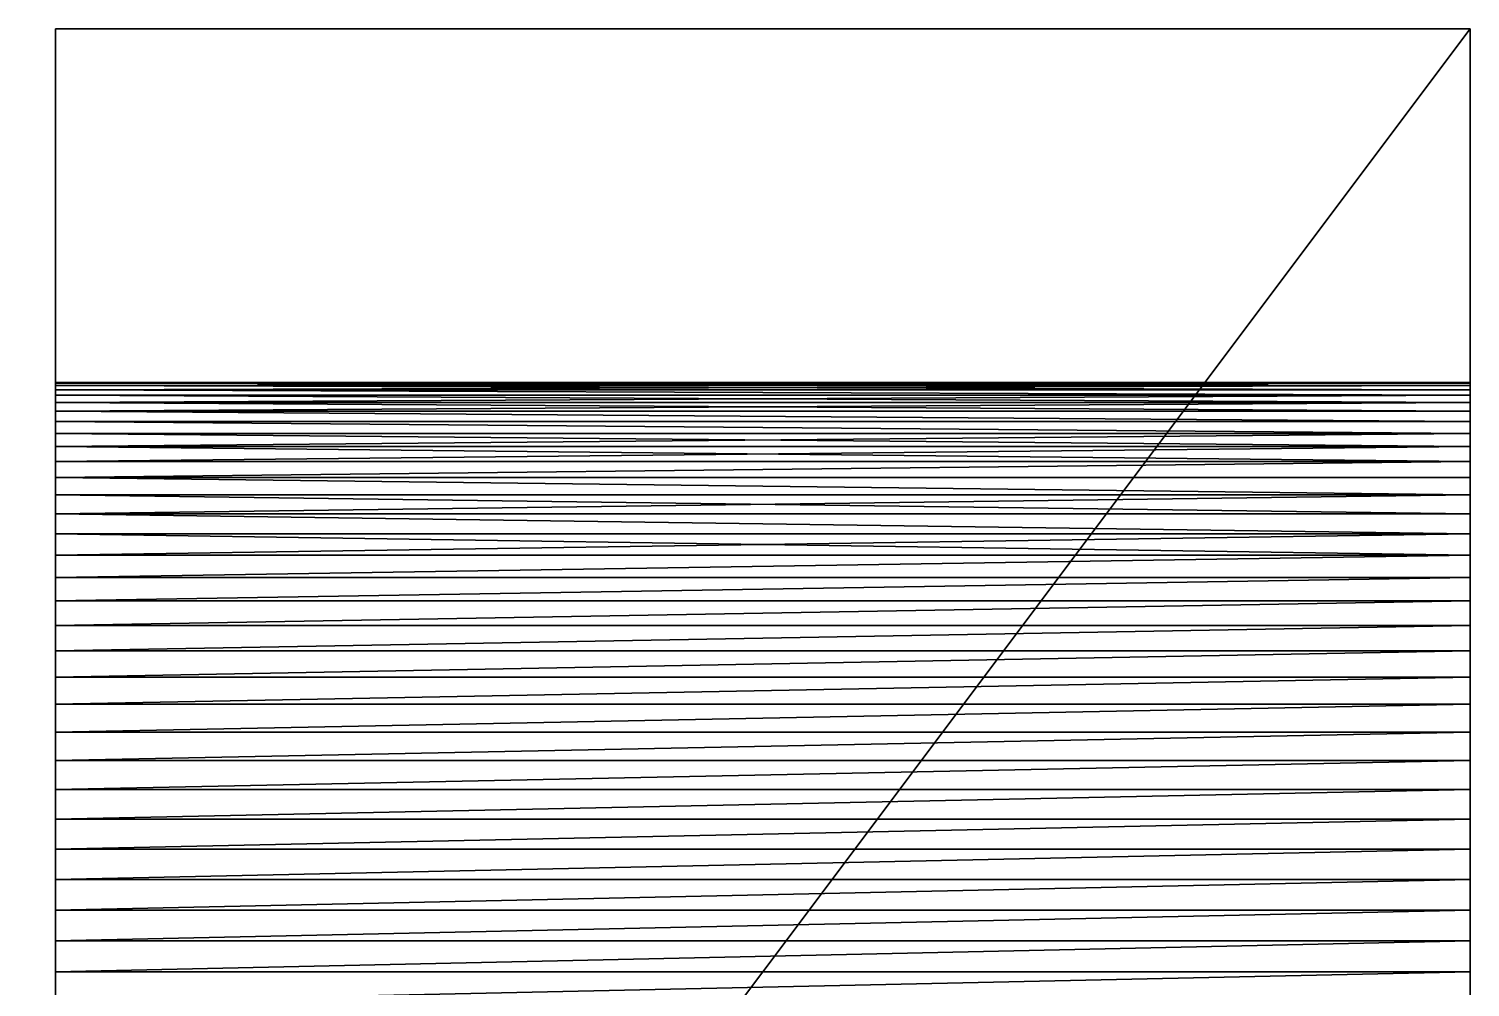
# Model space of a CAD drawing. Header units: millimetres. Extents: x 2854 to 3045, y 1707 to 1839.
# Drawn here: x 2878.696 to 2881.753, y 1821.191 to 1823.224 of the extents above; entities that cross this region are included whole.
import ezdxf

# ---------------------------------------------------------------- set-up
doc = ezdxf.new("R2010")
doc.units = ezdxf.units.MM

# ---------------------------------------------------------------- blocks, each defined once
blk = doc.blocks.new('Mastil_3_AUX')
at = {"color": 250, "true_color": 0x1e1e1e}
for p, q in [((3.1019, 9.5), (-3, 9.5)), ((-3, 9.5), (-3, 6.5)), ((-3, 9.5, 10), (-3, 6.5, 10)), ((3.1019, 9.5, 10), (-3, 9.5, 10)), ((-3, 9.5), (-3, 9.5, 10)), ((-1.9714, 6.5, 5.7867), (-1.9714, 9.5, 5.7867)), ((-1.3863, 6.5, 3.8112), (-1.3863, 9.5, 3.8112)), ((-1.3235, 6.5, 3.7926), (-1.3235, 9.5, 3.7926)), ((-3, 6.5), (1, 6.5)), ((-3, 6.5, 10), (1, 6.5, 10)), ((-3, 6.5), (-3, 6.5, 10))]:
    blk.add_line(p, q, dxfattribs=at)
for p, q in [((-2.25, 6.5, 5), (-2.25, 9.5, 5)), ((-2.2483, 6.5, 5.0654), (-2.2483, 9.5, 5.0654)), ((-2.2483, 6.5, 4.9346), (-2.2483, 9.5, 4.9346)), ((-2.2432, 6.5, 5.1307), (-2.2432, 9.5, 5.1307)), ((-2.2432, 6.5, 4.8693), (-2.2432, 9.5, 4.8693)), ((-2.2346, 6.5, 5.1955), (-2.2346, 9.5, 5.1955)), ((-2.2346, 6.5, 4.8045), (-2.2346, 9.5, 4.8045)), ((-2.2227, 6.5, 5.2599), (-2.2227, 9.5, 5.2599)), ((-2.2227, 6.5, 4.7401), (-2.2227, 9.5, 4.7401)), ((-2.2074, 6.5, 5.3235), (-2.2074, 9.5, 5.3235)), ((-2.2074, 6.5, 4.6765), (-2.2074, 9.5, 4.6765)), ((-2.1888, 6.5, 5.3863), (-2.1888, 9.5, 5.3863)), ((-2.1888, 6.5, 4.6137), (-2.1888, 9.5, 4.6137)), ((-2.167, 6.5, 5.448), (-2.167, 9.5, 5.448)), ((-2.167, 6.5, 4.552), (-2.167, 9.5, 4.552)), ((-2.1419, 6.5, 4.4916), (-2.1419, 9.5, 4.4916)), ((-2.1419, 6.5, 5.5084), (-2.1419, 9.5, 5.5084)), ((-2.1138, 6.5, 4.4325), (-2.1138, 9.5, 4.4325)), ((-2.1138, 6.5, 5.5675), (-2.1138, 9.5, 5.5675)), ((-2.0825, 6.5, 4.375), (-2.0825, 9.5, 4.375)), ((-2.0825, 6.5, 5.625), (-2.0825, 9.5, 5.625)), ((-2.0483, 6.5, 4.3192), (-2.0483, 9.5, 4.3192)), ((-2.0483, 6.5, 5.6808), (-2.0483, 9.5, 5.6808)), ((-2.0113, 6.5, 4.2653), (-2.0113, 9.5, 4.2653)), ((-2.0113, 6.5, 5.7347), (-2.0113, 9.5, 5.7347)), ((-1.9714, 6.5, 4.2133), (-1.9714, 9.5, 4.2133)), ((-1.9289, 6.5, 4.1636), (-1.9289, 9.5, 4.1636)), ((-1.9289, 6.5, 5.8364), (-1.9289, 9.5, 5.8364)), ((-1.8839, 6.5, 4.1161), (-1.8839, 9.5, 4.1161)), ((-1.8839, 6.5, 5.8839), (-1.8839, 9.5, 5.8839)), ((-1.8364, 6.5, 4.0711), (-1.8364, 9.5, 4.0711)), ((-1.8364, 6.5, 5.9289), (-1.8364, 9.5, 5.9289)), ((-1.7867, 6.5, 4.0286), (-1.7867, 9.5, 4.0286)), ((-1.7867, 6.5, 5.9714), (-1.7867, 9.5, 5.9714)), ((-1.7347, 6.5, 3.9887), (-1.7347, 9.5, 3.9887)), ((-1.7347, 6.5, 6.0113), (-1.7347, 9.5, 6.0113)), ((-1.6808, 6.5, 6.0483), (-1.6808, 9.5, 6.0483)), ((-1.625, 6.5, 3.9175), (-1.625, 9.5, 3.9175)), ((-1.625, 6.5, 6.0825), (-1.625, 9.5, 6.0825)), ((-1.5675, 6.5, 3.8862), (-1.5675, 9.5, 3.8862)), ((-1.5675, 6.5, 6.1138), (-1.5675, 9.5, 6.1138)), ((-1.5084, 6.5, 3.8581), (-1.5084, 9.5, 3.8581)), ((-1.5084, 6.5, 6.1419), (-1.5084, 9.5, 6.1419)), ((-1.448, 6.5, 3.833), (-1.448, 9.5, 3.833)), ((-1.448, 6.5, 6.167), (-1.448, 9.5, 6.167)), ((-1.3863, 6.5, 6.1888), (-1.3863, 9.5, 6.1888)), ((-1.3235, 6.5, 6.2074), (-1.3235, 9.5, 6.2074)), ((-1.2599, 6.5, 3.7773), (-1.2599, 9.5, 3.7773)), ((-1.2599, 6.5, 6.2227), (-1.2599, 9.5, 6.2227)), ((-1.1955, 6.5, 3.7654), (-1.1955, 9.5, 3.7654)), ((-1.1955, 6.5, 6.2346), (-1.1955, 9.5, 6.2346)), ((-1.1307, 6.5, 3.7568), (-1.1307, 9.5, 3.7568)), ((-1.1307, 6.5, 6.2432), (-1.1307, 9.5, 6.2432)), ((-1.0654, 6.5, 3.7517), (-1.0654, 9.5, 3.7517)), ((-1.0654, 6.5, 6.2483), (-1.0654, 9.5, 6.2483)), ((-1, 6.5, 3.75), (-1, 9.5, 3.75)), ((-1, 6.5, 6.25), (-1, 9.5, 6.25))]:
    blk.add_line(p, q)
at = {"color": 3, "true_color": 0x00ff00}
blk.add_line((-1.6808, 6.5, 3.9517), (-1.6808, 9.5, 3.9517), dxfattribs=at)
at = {"color": 250, "true_color": 0x1e1e1e, "extrusion": (8.00764e-13, 1, 1.28345e-13)}
for centre in [(1, 5, 9.5), (1, 5, 6.5)]:
    blk.add_circle(centre, 1.25, dxfattribs=at)
at = {"color": 250, "true_color": 0x1e1e1e}
mesh = blk.add_polyface(dxfattribs=at)
corners = [(-3, 9.5), (1, 6.5), (-3, 6.5), (3.1019, 9.5), (1.1047, 6.4986), (1.2093, 6.4945), (1.3138, 6.4877), (1.4181, 6.4781), (1.5221, 6.4658), (1.6257, 6.4508), (1.7289, 6.433), (1.8316, 6.4126), (1.9338, 6.3895), (2.0353, 6.3637), (2.1361, 6.3353), (2.2361, 6.3042), (2.3352, 6.2706), (2.4335, 6.2343), (2.5307, 6.1955), (2.6269, 6.1542), (2.722, 6.1103), (2.816, 6.064), (2.9086, 6.0153), (3, 5.9641), (3.09, 5.9106), (3.1786, 5.8547), (3.1093, 9.4604), (3.1704, 9.2059), (3.2447, 8.9549), (3.2656, 5.7965), (3.3321, 8.7082), (3.3511, 5.7361), (3.4323, 8.4663), (3.435, 5.6734), (3.545, 8.23), (3.5173, 5.6086), (3.5978, 5.5416), (3.6699, 8), (3.6765, 5.4726), (3.8066, 7.7768), (3.7534, 5.4015), (3.8284, 5.3284), (3.9549, 7.5611), (3.9015, 5.2534), (3.9726, 5.1765), (4.1143, 7.3534), (4.0416, 5.0978), (4.1086, 5.0173), (4.1734, 4.935), (4.2843, 7.1543), (4.2361, 4.8511), (4.2965, 4.7656), (4.4645, 6.9645), (4.3547, 4.6786), (4.4106, 4.59), (4.4641, 4.5), (4.5153, 4.4086), (4.6543, 6.7843), (4.564, 4.316), (4.6103, 4.222), (4.6542, 4.1269), (4.6955, 4.0307)]
mesh.append_faces([[corners[k] for k in face] for face in [(0, 1, 2)]], dxfattribs={"vtx0": -1, "color": 250})
mesh.append_faces([[corners[k] for k in face] for face in [(1, 3, 4), (4, 3, 5), (5, 3, 6), (6, 3, 7), (7, 3, 8), (8, 3, 9), (9, 3, 10), (10, 3, 11), (11, 3, 12), (12, 3, 13), (13, 3, 14), (14, 3, 15), (15, 3, 16), (16, 3, 17), (17, 3, 18), (18, 3, 19), (19, 3, 20), (20, 3, 21), (21, 3, 22), (22, 3, 23), (23, 3, 24), (24, 3, 25), (25, 28, 29), (29, 30, 31), (31, 32, 33), (33, 34, 35), (35, 34, 36), (36, 37, 38), (38, 39, 40), (40, 39, 41), (41, 42, 43), (43, 42, 44), (44, 45, 46), (46, 45, 47), (47, 45, 48), (48, 49, 50), (50, 49, 51), (51, 52, 53), (53, 52, 54), (54, 52, 55), (55, 52, 56), (56, 57, 58), (58, 57, 59), (59, 57, 60), (60, 57, 61)]], dxfattribs={"vtx0": -1, "vtx1": -1, "color": 250})
mesh.append_faces([[corners[k] for k in face] for face in [(1, 0, 3), (25, 3, 26), (25, 26, 27), (25, 27, 28), (29, 28, 30), (31, 30, 32), (33, 32, 34), (36, 34, 37), (38, 37, 39), (41, 39, 42), (44, 42, 45), (48, 45, 49), (51, 49, 52), (56, 52, 57)]], dxfattribs={"vtx0": -1, "vtx2": -1, "color": 250})
mesh = blk.add_polyface(dxfattribs=at)
corners = [(1, 6.5, 10), (-3, 9.5, 10), (-3, 6.5, 10), (3.1019, 9.5, 10), (1.1047, 6.4986, 10), (1.2093, 6.4945, 10), (1.3138, 6.4877, 10), (1.4181, 6.4781, 10), (1.5221, 6.4658, 10), (1.6257, 6.4508, 10), (1.7289, 6.433, 10), (1.8316, 6.4126, 10), (1.9338, 6.3895, 10), (2.0353, 6.3637, 10), (2.1361, 6.3353, 10), (2.2361, 6.3042, 10), (2.3352, 6.2706, 10), (2.4335, 6.2343, 10), (2.5307, 6.1955, 10), (2.6269, 6.1542, 10), (2.722, 6.1103, 10), (2.816, 6.064, 10), (2.9086, 6.0153, 10), (3, 5.9641, 10), (3.09, 5.9106, 10), (3.1786, 5.8547, 10), (3.1093, 9.4604, 10), (3.1704, 9.2059, 10), (3.2447, 8.9549, 10), (3.2656, 5.7965, 10), (3.3321, 8.7082, 10), (3.3511, 5.7361, 10), (3.4323, 8.4663, 10), (3.435, 5.6734, 10), (3.545, 8.23, 10), (3.5173, 5.6086, 10), (3.5978, 5.5416, 10), (3.6699, 8, 10), (3.6765, 5.4726, 10), (3.8066, 7.7768, 10), (3.7534, 5.4015, 10), (3.8284, 5.3284, 10), (3.9549, 7.5611, 10), (3.9015, 5.2534, 10), (3.9726, 5.1765, 10), (4.1143, 7.3534, 10), (4.0416, 5.0978, 10), (4.1086, 5.0173, 10), (4.1734, 4.935, 10), (4.2843, 7.1543, 10), (4.2361, 4.8511, 10), (4.2965, 4.7656, 10), (4.4645, 6.9645, 10), (4.3547, 4.6786, 10), (4.4106, 4.59, 10), (4.4641, 4.5, 10), (4.5153, 4.4086, 10), (4.6543, 6.7843, 10), (4.564, 4.316, 10), (4.6103, 4.222, 10), (4.6542, 4.1269, 10), (4.6955, 4.0307, 10)]
mesh.append_faces([[corners[k] for k in face] for face in [(0, 1, 2)]], dxfattribs={"vtx0": -1, "color": 250})
mesh.append_faces([[corners[k] for k in face] for face in [(1, 0, 3), (3, 25, 26), (26, 25, 27), (27, 25, 28), (28, 29, 30), (30, 31, 32), (32, 33, 34), (34, 36, 37), (37, 38, 39), (39, 41, 42), (42, 44, 45), (45, 48, 49), (49, 51, 52), (52, 56, 57)]], dxfattribs={"vtx0": -1, "vtx1": -1, "color": 250})
mesh.append_faces([[corners[k] for k in face] for face in [(3, 0, 4), (3, 4, 5), (3, 5, 6), (3, 6, 7), (3, 7, 8), (3, 8, 9), (3, 9, 10), (3, 10, 11), (3, 11, 12), (3, 12, 13), (3, 13, 14), (3, 14, 15), (3, 15, 16), (3, 16, 17), (3, 17, 18), (3, 18, 19), (3, 19, 20), (3, 20, 21), (3, 21, 22), (3, 22, 23), (3, 23, 24), (3, 24, 25), (28, 25, 29), (30, 29, 31), (32, 31, 33), (34, 33, 35), (34, 35, 36), (37, 36, 38), (39, 38, 40), (39, 40, 41), (42, 41, 43), (42, 43, 44), (45, 44, 46), (45, 46, 47), (45, 47, 48), (49, 48, 50), (49, 50, 51), (52, 51, 53), (52, 53, 54), (52, 54, 55), (52, 55, 56), (57, 56, 58), (57, 58, 59), (57, 59, 60), (57, 60, 61)]], dxfattribs={"vtx0": -1, "vtx2": -1, "color": 250})
mesh = blk.add_polyface(dxfattribs=at)
corners = [(-3, 9.5, 10), (-3, 6.5), (-3, 6.5, 10), (-3, 9.5)]
mesh.append_faces([[corners[k] for k in face] for face in [(0, 1, 2), (1, 0, 3)]], dxfattribs={"vtx0": -1, "color": 250})
mesh = blk.add_polyface(dxfattribs=at)
corners = [(-3, 9.5), (-1.7867, 9.5, 4.0286), (3.1019, 9.5), (-1.8364, 9.5, 4.0711), (-1.8839, 9.5, 4.1161), (-1.9289, 9.5, 4.1636), (-1.9714, 9.5, 4.2133), (-2.0113, 9.5, 4.2653), (-2.0483, 9.5, 4.3192), (-2.0825, 9.5, 4.375), (-2.1138, 9.5, 4.4325), (-2.1419, 9.5, 4.4916), (-2.167, 9.5, 4.552), (-2.1888, 9.5, 4.6137), (-2.2074, 9.5, 4.6765), (-2.2227, 9.5, 4.7401), (-2.2346, 9.5, 4.8045), (-3, 9.5, 10), (-1.7347, 9.5, 3.9887), (-1.6808, 9.5, 3.9517), (-1.625, 9.5, 3.9175), (-1.5675, 9.5, 3.8862), (-1.5084, 9.5, 3.8581), (-1.448, 9.5, 3.833), (-1.3863, 9.5, 3.8112), (-1.3235, 9.5, 3.7926), (-1.2599, 9.5, 3.7773), (-1.1955, 9.5, 3.7654), (-1.1307, 9.5, 3.7568), (-1.0654, 9.5, 3.7517), (-1, 9.5, 3.75), (-2.2432, 9.5, 4.8693), (-2.2483, 9.5, 4.9346), (-2.25, 9.5, 5), (-2.2483, 9.5, 5.0654), (-2.2432, 9.5, 5.1307), (-2.2346, 9.5, 5.1955), (-2.2227, 9.5, 5.2599), (-2.2074, 9.5, 5.3235), (-2.1888, 9.5, 5.3863), (-2.167, 9.5, 5.448), (-2.1419, 9.5, 5.5084), (-2.1138, 9.5, 5.5675), (-2.0825, 9.5, 5.625), (-2.0483, 9.5, 5.6808), (-2.0113, 9.5, 5.7347), (-1.9714, 9.5, 5.7867), (-1.9289, 9.5, 5.8364), (-1.8839, 9.5, 5.8839), (-1.8364, 9.5, 5.9289), (-1.7867, 9.5, 5.9714), (-1.7347, 9.5, 6.0113), (-1.6808, 9.5, 6.0483), (-1.625, 9.5, 6.0825), (-1.5675, 9.5, 6.1138), (-1.5084, 9.5, 6.1419), (-1.448, 9.5, 6.167), (-1.3863, 9.5, 6.1888), (-1.3235, 9.5, 6.2074), (-1.2599, 9.5, 6.2227), (-1.1955, 9.5, 6.2346), (-1.1307, 9.5, 6.2432), (-1.0654, 9.5, 6.2483), (-1, 9.5, 6.25), (3.1019, 9.5, 10), (0.1138, 9.5, 4.4325), (0.0825, 9.5, 4.375), (0.0483, 9.5, 4.3192), (0.0113, 9.5, 4.2653), (-0.0286, 9.5, 4.2133), (-0.0711, 9.5, 4.1636), (-0.1161, 9.5, 4.1161), (-0.1636, 9.5, 4.0711), (-0.2133, 9.5, 4.0286), (-0.2653, 9.5, 3.9887), (-0.3192, 9.5, 3.9517), (-0.375, 9.5, 3.9175), (-0.4325, 9.5, 3.8862), (-0.4916, 9.5, 3.8581), (-0.552, 9.5, 3.833), (-0.6137, 9.5, 3.8112), (-0.6765, 9.5, 3.7926), (-0.7401, 9.5, 3.7773), (-0.8045, 9.5, 3.7654), (-0.8693, 9.5, 3.7568), (-0.9346, 9.5, 3.7517), (0.1419, 9.5, 4.4916), (0.167, 9.5, 4.552), (0.1888, 9.5, 4.6137), (0.2074, 9.5, 4.6765), (0.2227, 9.5, 4.7401), (0.2346, 9.5, 4.8045), (0.2432, 9.5, 4.8693), (0.2483, 9.5, 4.9346), (0.25, 9.5, 5), (0.2483, 9.5, 5.0654), (0.2432, 9.5, 5.1307), (0.2346, 9.5, 5.1955), (0.2227, 9.5, 5.2599), (0.2074, 9.5, 5.3235), (0.1888, 9.5, 5.3863), (0.167, 9.5, 5.448), (0.1419, 9.5, 5.5084), (0.1138, 9.5, 5.5675), (0.0825, 9.5, 5.625), (0.0483, 9.5, 5.6808), (0.0113, 9.5, 5.7347), (-0.0286, 9.5, 5.7867), (-0.0711, 9.5, 5.8364), (-0.1161, 9.5, 5.8839), (-0.1636, 9.5, 5.9289), (-0.2133, 9.5, 5.9714), (-0.2653, 9.5, 6.0113), (-0.3192, 9.5, 6.0483), (-0.375, 9.5, 6.0825), (-0.4325, 9.5, 6.1138), (-0.4916, 9.5, 6.1419), (-0.552, 9.5, 6.167), (-0.6137, 9.5, 6.1888), (-0.6765, 9.5, 6.2074), (-0.7401, 9.5, 6.2227), (-0.8045, 9.5, 6.2346), (-0.8693, 9.5, 6.2432), (-0.9346, 9.5, 6.2483)]
mesh.append_faces([[corners[k] for k in face] for face in [(0, 1, 2), (1, 0, 3), (3, 0, 4), (4, 0, 5), (5, 0, 6), (6, 0, 7), (7, 0, 8), (8, 0, 9), (9, 0, 10), (10, 0, 11), (11, 0, 12), (12, 0, 13), (13, 0, 14), (14, 0, 15), (15, 0, 16), (16, 17, 31), (31, 17, 32), (32, 17, 33), (33, 17, 34), (34, 17, 35), (35, 17, 36), (36, 17, 37), (37, 17, 38), (38, 17, 39), (39, 17, 40), (40, 17, 41), (41, 17, 42), (42, 17, 43), (43, 17, 44), (44, 17, 45), (45, 17, 46), (46, 17, 47), (47, 17, 48), (48, 17, 49), (49, 17, 50), (50, 17, 51), (51, 17, 52), (52, 17, 53), (53, 17, 54), (54, 17, 55), (55, 17, 56), (56, 17, 57), (57, 17, 58), (58, 17, 59), (59, 17, 60), (60, 17, 61), (61, 17, 62), (62, 17, 63), (2, 65, 64), (65, 2, 66), (66, 2, 67), (67, 2, 68), (68, 2, 69), (69, 2, 70), (70, 2, 71), (71, 2, 72), (72, 2, 73), (73, 2, 74), (74, 2, 75), (75, 2, 76), (76, 2, 77), (77, 2, 78), (78, 2, 79), (79, 2, 80), (80, 2, 81), (81, 2, 82), (82, 2, 83), (83, 2, 84), (84, 2, 85), (85, 2, 30)]], dxfattribs={"vtx0": -1, "vtx1": -1, "color": 250})
mesh.append_faces([[corners[k] for k in face] for face in [(16, 0, 17), (2, 1, 18), (2, 18, 19), (2, 19, 20), (2, 20, 21), (2, 21, 22), (2, 22, 23), (2, 23, 24), (2, 24, 25), (2, 25, 26), (2, 26, 27), (2, 27, 28), (2, 28, 29), (2, 29, 30), (63, 17, 64), (64, 65, 86), (64, 86, 87), (64, 87, 88), (64, 88, 89), (64, 89, 90), (64, 90, 91), (64, 91, 92), (64, 92, 93), (64, 93, 94), (64, 94, 95), (64, 95, 96), (64, 96, 97), (64, 97, 98), (64, 98, 99), (64, 99, 100), (64, 100, 101), (64, 101, 102), (64, 102, 103), (64, 103, 104), (64, 104, 105), (64, 105, 106), (64, 106, 107), (64, 107, 108), (64, 108, 109), (64, 109, 110), (64, 110, 111), (64, 111, 112), (64, 112, 113), (64, 113, 114), (64, 114, 115), (64, 115, 116), (64, 116, 117), (64, 117, 118), (64, 118, 119), (64, 119, 120), (64, 120, 121), (64, 121, 122), (64, 122, 123), (64, 123, 63)]], dxfattribs={"vtx0": -1, "vtx2": -1, "color": 250})
mesh = blk.add_polyface(dxfattribs=at)
corners = [(-2.25, 9.5, 5), (-2.2483, 6.5, 5.0654), (-2.25, 6.5, 5), (-2.2483, 9.5, 5.0654)]
mesh.append_faces([[corners[k] for k in face] for face in [(0, 1, 2), (1, 0, 3)]], dxfattribs={"vtx0": -1, "color": 250})
mesh = blk.add_polyface(dxfattribs=at)
corners = [(-2.2483, 9.5, 4.9346), (-2.25, 6.5, 5), (-2.2483, 6.5, 4.9346), (-2.25, 9.5, 5)]
mesh.append_faces([[corners[k] for k in face] for face in [(0, 1, 2), (1, 0, 3)]], dxfattribs={"vtx0": -1, "color": 250})
mesh = blk.add_polyface(dxfattribs=at)
corners = [(-2.2483, 9.5, 5.0654), (-2.2432, 6.5, 5.1307), (-2.2483, 6.5, 5.0654), (-2.2432, 9.5, 5.1307)]
mesh.append_faces([[corners[k] for k in face] for face in [(0, 1, 2), (1, 0, 3)]], dxfattribs={"vtx0": -1, "color": 250})
mesh = blk.add_polyface(dxfattribs=at)
corners = [(-2.2432, 9.5, 4.8693), (-2.2483, 6.5, 4.9346), (-2.2432, 6.5, 4.8693), (-2.2483, 9.5, 4.9346)]
mesh.append_faces([[corners[k] for k in face] for face in [(0, 1, 2), (1, 0, 3)]], dxfattribs={"vtx0": -1, "color": 250})
mesh = blk.add_polyface(dxfattribs=at)
corners = [(-2.2432, 9.5, 5.1307), (-2.2346, 6.5, 5.1955), (-2.2432, 6.5, 5.1307), (-2.2346, 9.5, 5.1955)]
mesh.append_faces([[corners[k] for k in face] for face in [(0, 1, 2), (1, 0, 3)]], dxfattribs={"vtx0": -1, "color": 250})
mesh = blk.add_polyface(dxfattribs=at)
corners = [(-2.2346, 9.5, 4.8045), (-2.2432, 6.5, 4.8693), (-2.2346, 6.5, 4.8045), (-2.2432, 9.5, 4.8693)]
mesh.append_faces([[corners[k] for k in face] for face in [(0, 1, 2), (1, 0, 3)]], dxfattribs={"vtx0": -1, "color": 250})
mesh = blk.add_polyface(dxfattribs=at)
corners = [(-2.2346, 6.5, 5.1955), (-2.2227, 9.5, 5.2599), (-2.2227, 6.5, 5.2599), (-2.2346, 9.5, 5.1955)]
mesh.append_faces([[corners[k] for k in face] for face in [(0, 1, 2), (1, 0, 3)]], dxfattribs={"vtx0": -1, "color": 250})
mesh = blk.add_polyface(dxfattribs=at)
corners = [(-2.2227, 9.5, 4.7401), (-2.2346, 6.5, 4.8045), (-2.2227, 6.5, 4.7401), (-2.2346, 9.5, 4.8045)]
mesh.append_faces([[corners[k] for k in face] for face in [(0, 1, 2), (1, 0, 3)]], dxfattribs={"vtx0": -1, "color": 250})
mesh = blk.add_polyface(dxfattribs=at)
corners = [(-2.2227, 9.5, 5.2599), (-2.2074, 6.5, 5.3235), (-2.2227, 6.5, 5.2599), (-2.2074, 9.5, 5.3235)]
mesh.append_faces([[corners[k] for k in face] for face in [(0, 1, 2), (1, 0, 3)]], dxfattribs={"vtx0": -1, "color": 250})
mesh = blk.add_polyface(dxfattribs=at)
corners = [(-2.2074, 9.5, 4.6765), (-2.2227, 6.5, 4.7401), (-2.2074, 6.5, 4.6765), (-2.2227, 9.5, 4.7401)]
mesh.append_faces([[corners[k] for k in face] for face in [(0, 1, 2), (1, 0, 3)]], dxfattribs={"vtx0": -1, "color": 250})
mesh = blk.add_polyface(dxfattribs=at)
corners = [(-2.2074, 9.5, 5.3235), (-2.1888, 6.5, 5.3863), (-2.2074, 6.5, 5.3235), (-2.1888, 9.5, 5.3863)]
mesh.append_faces([[corners[k] for k in face] for face in [(0, 1, 2), (1, 0, 3)]], dxfattribs={"vtx0": -1, "color": 250})
mesh = blk.add_polyface(dxfattribs=at)
corners = [(-2.1888, 9.5, 4.6137), (-2.2074, 6.5, 4.6765), (-2.1888, 6.5, 4.6137), (-2.2074, 9.5, 4.6765)]
mesh.append_faces([[corners[k] for k in face] for face in [(0, 1, 2), (1, 0, 3)]], dxfattribs={"vtx0": -1, "color": 250})
mesh = blk.add_polyface(dxfattribs=at)
corners = [(-2.1888, 6.5, 5.3863), (-2.167, 9.5, 5.448), (-2.167, 6.5, 5.448), (-2.1888, 9.5, 5.3863)]
mesh.append_faces([[corners[k] for k in face] for face in [(0, 1, 2), (1, 0, 3)]], dxfattribs={"vtx0": -1, "color": 250})
mesh = blk.add_polyface(dxfattribs=at)
corners = [(-2.167, 9.5, 4.552), (-2.1888, 6.5, 4.6137), (-2.167, 6.5, 4.552), (-2.1888, 9.5, 4.6137)]
mesh.append_faces([[corners[k] for k in face] for face in [(0, 1, 2), (1, 0, 3)]], dxfattribs={"vtx0": -1, "color": 250})
mesh = blk.add_polyface(dxfattribs=at)
corners = [(-2.1419, 9.5, 4.4916), (-2.167, 6.5, 4.552), (-2.1419, 6.5, 4.4916), (-2.167, 9.5, 4.552)]
mesh.append_faces([[corners[k] for k in face] for face in [(0, 1, 2), (1, 0, 3)]], dxfattribs={"vtx0": -1, "color": 250})
mesh = blk.add_polyface(dxfattribs=at)
corners = [(-2.167, 6.5, 5.448), (-2.1419, 9.5, 5.5084), (-2.1419, 6.5, 5.5084), (-2.167, 9.5, 5.448)]
mesh.append_faces([[corners[k] for k in face] for face in [(0, 1, 2), (1, 0, 3)]], dxfattribs={"vtx0": -1, "color": 250})
mesh = blk.add_polyface(dxfattribs=at)
corners = [(-2.1138, 9.5, 4.4325), (-2.1419, 6.5, 4.4916), (-2.1138, 6.5, 4.4325), (-2.1419, 9.5, 4.4916)]
mesh.append_faces([[corners[k] for k in face] for face in [(0, 1, 2), (1, 0, 3)]], dxfattribs={"vtx0": -1, "color": 250})
mesh = blk.add_polyface(dxfattribs=at)
corners = [(-2.1419, 9.5, 5.5084), (-2.1138, 6.5, 5.5675), (-2.1419, 6.5, 5.5084), (-2.1138, 9.5, 5.5675)]
mesh.append_faces([[corners[k] for k in face] for face in [(0, 1, 2), (1, 0, 3)]], dxfattribs={"vtx0": -1, "color": 250})
mesh = blk.add_polyface(dxfattribs=at)
corners = [(-2.0825, 9.5, 4.375), (-2.1138, 6.5, 4.4325), (-2.0825, 6.5, 4.375), (-2.1138, 9.5, 4.4325)]
mesh.append_faces([[corners[k] for k in face] for face in [(0, 1, 2), (1, 0, 3)]], dxfattribs={"vtx0": -1, "color": 250})
mesh = blk.add_polyface(dxfattribs=at)
corners = [(-2.1138, 9.5, 5.5675), (-2.0825, 6.5, 5.625), (-2.1138, 6.5, 5.5675), (-2.0825, 9.5, 5.625)]
mesh.append_faces([[corners[k] for k in face] for face in [(0, 1, 2), (1, 0, 3)]], dxfattribs={"vtx0": -1, "color": 250})
mesh = blk.add_polyface(dxfattribs=at)
corners = [(-2.0483, 6.5, 4.3192), (-2.0825, 9.5, 4.375), (-2.0825, 6.5, 4.375), (-2.0483, 9.5, 4.3192)]
mesh.append_faces([[corners[k] for k in face] for face in [(0, 1, 2), (1, 0, 3)]], dxfattribs={"vtx0": -1, "color": 250})
mesh = blk.add_polyface(dxfattribs=at)
corners = [(-2.0825, 9.5, 5.625), (-2.0483, 6.5, 5.6808), (-2.0825, 6.5, 5.625), (-2.0483, 9.5, 5.6808)]
mesh.append_faces([[corners[k] for k in face] for face in [(0, 1, 2), (1, 0, 3)]], dxfattribs={"vtx0": -1, "color": 250})
mesh = blk.add_polyface(dxfattribs=at)
corners = [(-2.0113, 9.5, 4.2653), (-2.0483, 6.5, 4.3192), (-2.0113, 6.5, 4.2653), (-2.0483, 9.5, 4.3192)]
mesh.append_faces([[corners[k] for k in face] for face in [(0, 1, 2), (1, 0, 3)]], dxfattribs={"vtx0": -1, "color": 250})
mesh = blk.add_polyface(dxfattribs=at)
corners = [(-2.0483, 6.5, 5.6808), (-2.0113, 9.5, 5.7347), (-2.0113, 6.5, 5.7347), (-2.0483, 9.5, 5.6808)]
mesh.append_faces([[corners[k] for k in face] for face in [(0, 1, 2), (1, 0, 3)]], dxfattribs={"vtx0": -1, "color": 250})
mesh = blk.add_polyface(dxfattribs=at)
corners = [(-1.9714, 9.5, 4.2133), (-2.0113, 6.5, 4.2653), (-1.9714, 6.5, 4.2133), (-2.0113, 9.5, 4.2653)]
mesh.append_faces([[corners[k] for k in face] for face in [(0, 1, 2), (1, 0, 3)]], dxfattribs={"vtx0": -1, "color": 250})
mesh = blk.add_polyface(dxfattribs=at)
corners = [(-2.0113, 9.5, 5.7347), (-1.9714, 6.5, 5.7867), (-2.0113, 6.5, 5.7347), (-1.9714, 9.5, 5.7867)]
mesh.append_faces([[corners[k] for k in face] for face in [(0, 1, 2), (1, 0, 3)]], dxfattribs={"vtx0": -1, "color": 250})
mesh = blk.add_polyface(dxfattribs=at)
corners = [(-1.9289, 9.5, 4.1636), (-1.9714, 6.5, 4.2133), (-1.9289, 6.5, 4.1636), (-1.9714, 9.5, 4.2133)]
mesh.append_faces([[corners[k] for k in face] for face in [(0, 1, 2), (1, 0, 3)]], dxfattribs={"vtx0": -1, "color": 250})
mesh = blk.add_polyface(dxfattribs=at)
corners = [(-1.9714, 6.5, 5.7867), (-1.9289, 9.5, 5.8364), (-1.9289, 6.5, 5.8364), (-1.9714, 9.5, 5.7867)]
mesh.append_faces([[corners[k] for k in face] for face in [(0, 1, 2), (1, 0, 3)]], dxfattribs={"vtx0": -1, "color": 250})
mesh = blk.add_polyface(dxfattribs=at)
corners = [(-1.8839, 9.5, 4.1161), (-1.9289, 6.5, 4.1636), (-1.8839, 6.5, 4.1161), (-1.9289, 9.5, 4.1636)]
mesh.append_faces([[corners[k] for k in face] for face in [(0, 1, 2), (1, 0, 3)]], dxfattribs={"vtx0": -1, "color": 250})
mesh = blk.add_polyface(dxfattribs=at)
corners = [(-1.9289, 9.5, 5.8364), (-1.8839, 6.5, 5.8839), (-1.9289, 6.5, 5.8364), (-1.8839, 9.5, 5.8839)]
mesh.append_faces([[corners[k] for k in face] for face in [(0, 1, 2), (1, 0, 3)]], dxfattribs={"vtx0": -1, "color": 250})
mesh = blk.add_polyface(dxfattribs=at)
corners = [(-1.8364, 6.5, 4.0711), (-1.8839, 9.5, 4.1161), (-1.8839, 6.5, 4.1161), (-1.8364, 9.5, 4.0711)]
mesh.append_faces([[corners[k] for k in face] for face in [(0, 1, 2), (1, 0, 3)]], dxfattribs={"vtx0": -1, "color": 250})
mesh = blk.add_polyface(dxfattribs=at)
corners = [(-1.8839, 9.5, 5.8839), (-1.8364, 6.5, 5.9289), (-1.8839, 6.5, 5.8839), (-1.8364, 9.5, 5.9289)]
mesh.append_faces([[corners[k] for k in face] for face in [(0, 1, 2), (1, 0, 3)]], dxfattribs={"vtx0": -1, "color": 250})
mesh = blk.add_polyface(dxfattribs=at)
corners = [(-1.7867, 6.5, 4.0286), (-1.8364, 9.5, 4.0711), (-1.8364, 6.5, 4.0711), (-1.7867, 9.5, 4.0286)]
mesh.append_faces([[corners[k] for k in face] for face in [(0, 1, 2), (1, 0, 3)]], dxfattribs={"vtx0": -1, "color": 250})
mesh = blk.add_polyface(dxfattribs=at)
corners = [(-1.8364, 9.5, 5.9289), (-1.7867, 6.5, 5.9714), (-1.8364, 6.5, 5.9289), (-1.7867, 9.5, 5.9714)]
mesh.append_faces([[corners[k] for k in face] for face in [(0, 1, 2), (1, 0, 3)]], dxfattribs={"vtx0": -1, "color": 250})
mesh = blk.add_polyface(dxfattribs=at)
corners = [(-1.7347, 6.5, 3.9887), (-1.7867, 9.5, 4.0286), (-1.7867, 6.5, 4.0286), (-1.7347, 9.5, 3.9887)]
mesh.append_faces([[corners[k] for k in face] for face in [(0, 1, 2), (1, 0, 3)]], dxfattribs={"vtx0": -1, "color": 250})
mesh = blk.add_polyface(dxfattribs=at)
corners = [(-1.7867, 9.5, 5.9714), (-1.7347, 6.5, 6.0113), (-1.7867, 6.5, 5.9714), (-1.7347, 9.5, 6.0113)]
mesh.append_faces([[corners[k] for k in face] for face in [(0, 1, 2), (1, 0, 3)]], dxfattribs={"vtx0": -1, "color": 250})
mesh = blk.add_polyface(dxfattribs=at)
corners = [(-1.6808, 6.5, 3.9517), (-1.7347, 9.5, 3.9887), (-1.7347, 6.5, 3.9887), (-1.6808, 9.5, 3.9517)]
mesh.append_faces([[corners[k] for k in face] for face in [(0, 1, 2), (1, 0, 3)]], dxfattribs={"vtx0": -1, "color": 250})
mesh = blk.add_polyface(dxfattribs=at)
corners = [(-1.7347, 9.5, 6.0113), (-1.6808, 6.5, 6.0483), (-1.7347, 6.5, 6.0113), (-1.6808, 9.5, 6.0483)]
mesh.append_faces([[corners[k] for k in face] for face in [(0, 1, 2), (1, 0, 3)]], dxfattribs={"vtx0": -1, "color": 250})
mesh = blk.add_polyface(dxfattribs=at)
corners = [(-1.625, 6.5, 3.9175), (-1.6808, 9.5, 3.9517), (-1.6808, 6.5, 3.9517), (-1.625, 9.5, 3.9175)]
mesh.append_faces([[corners[k] for k in face] for face in [(0, 1, 2), (1, 0, 3)]], dxfattribs={"vtx0": -1, "color": 250})
mesh = blk.add_polyface(dxfattribs=at)
corners = [(-1.6808, 9.5, 6.0483), (-1.625, 6.5, 6.0825), (-1.6808, 6.5, 6.0483), (-1.625, 9.5, 6.0825)]
mesh.append_faces([[corners[k] for k in face] for face in [(0, 1, 2), (1, 0, 3)]], dxfattribs={"vtx0": -1, "color": 250})
mesh = blk.add_polyface(dxfattribs=at)
corners = [(-1.5675, 6.5, 3.8862), (-1.625, 9.5, 3.9175), (-1.625, 6.5, 3.9175), (-1.5675, 9.5, 3.8862)]
mesh.append_faces([[corners[k] for k in face] for face in [(0, 1, 2), (1, 0, 3)]], dxfattribs={"vtx0": -1, "color": 250})
mesh = blk.add_polyface(dxfattribs=at)
corners = [(-1.625, 9.5, 6.0825), (-1.5675, 6.5, 6.1138), (-1.625, 6.5, 6.0825), (-1.5675, 9.5, 6.1138)]
mesh.append_faces([[corners[k] for k in face] for face in [(0, 1, 2), (1, 0, 3)]], dxfattribs={"vtx0": -1, "color": 250})
mesh = blk.add_polyface(dxfattribs=at)
corners = [(-1.5084, 6.5, 3.8581), (-1.5675, 9.5, 3.8862), (-1.5675, 6.5, 3.8862), (-1.5084, 9.5, 3.8581)]
mesh.append_faces([[corners[k] for k in face] for face in [(0, 1, 2), (1, 0, 3)]], dxfattribs={"vtx0": -1, "color": 250})
mesh = blk.add_polyface(dxfattribs=at)
corners = [(-1.5675, 9.5, 6.1138), (-1.5084, 6.5, 6.1419), (-1.5675, 6.5, 6.1138), (-1.5084, 9.5, 6.1419)]
mesh.append_faces([[corners[k] for k in face] for face in [(0, 1, 2), (1, 0, 3)]], dxfattribs={"vtx0": -1, "color": 250})
mesh = blk.add_polyface(dxfattribs=at)
corners = [(-1.448, 6.5, 3.833), (-1.5084, 9.5, 3.8581), (-1.5084, 6.5, 3.8581), (-1.448, 9.5, 3.833)]
mesh.append_faces([[corners[k] for k in face] for face in [(0, 1, 2), (1, 0, 3)]], dxfattribs={"vtx0": -1, "color": 250})
mesh = blk.add_polyface(dxfattribs=at)
corners = [(-1.5084, 9.5, 6.1419), (-1.448, 6.5, 6.167), (-1.5084, 6.5, 6.1419), (-1.448, 9.5, 6.167)]
mesh.append_faces([[corners[k] for k in face] for face in [(0, 1, 2), (1, 0, 3)]], dxfattribs={"vtx0": -1, "color": 250})
mesh = blk.add_polyface(dxfattribs=at)
corners = [(-1.3863, 6.5, 3.8112), (-1.448, 9.5, 3.833), (-1.448, 6.5, 3.833), (-1.3863, 9.5, 3.8112)]
mesh.append_faces([[corners[k] for k in face] for face in [(0, 1, 2), (1, 0, 3)]], dxfattribs={"vtx0": -1, "color": 250})
mesh = blk.add_polyface(dxfattribs=at)
corners = [(-1.448, 9.5, 6.167), (-1.3863, 6.5, 6.1888), (-1.448, 6.5, 6.167), (-1.3863, 9.5, 6.1888)]
mesh.append_faces([[corners[k] for k in face] for face in [(0, 1, 2), (1, 0, 3)]], dxfattribs={"vtx0": -1, "color": 250})
mesh = blk.add_polyface(dxfattribs=at)
corners = [(-1.3235, 6.5, 3.7926), (-1.3863, 9.5, 3.8112), (-1.3863, 6.5, 3.8112), (-1.3235, 9.5, 3.7926)]
mesh.append_faces([[corners[k] for k in face] for face in [(0, 1, 2), (1, 0, 3)]], dxfattribs={"vtx0": -1, "color": 250})
mesh = blk.add_polyface(dxfattribs=at)
corners = [(-1.3863, 9.5, 6.1888), (-1.3235, 6.5, 6.2074), (-1.3863, 6.5, 6.1888), (-1.3235, 9.5, 6.2074)]
mesh.append_faces([[corners[k] for k in face] for face in [(0, 1, 2), (1, 0, 3)]], dxfattribs={"vtx0": -1, "color": 250})
mesh = blk.add_polyface(dxfattribs=at)
corners = [(-1.2599, 6.5, 3.7773), (-1.3235, 9.5, 3.7926), (-1.3235, 6.5, 3.7926), (-1.2599, 9.5, 3.7773)]
mesh.append_faces([[corners[k] for k in face] for face in [(0, 1, 2), (1, 0, 3)]], dxfattribs={"vtx0": -1, "color": 250})
mesh = blk.add_polyface(dxfattribs=at)
corners = [(-1.3235, 9.5, 6.2074), (-1.2599, 6.5, 6.2227), (-1.3235, 6.5, 6.2074), (-1.2599, 9.5, 6.2227)]
mesh.append_faces([[corners[k] for k in face] for face in [(0, 1, 2), (1, 0, 3)]], dxfattribs={"vtx0": -1, "color": 250})
mesh = blk.add_polyface(dxfattribs=at)
corners = [(-1.1955, 6.5, 3.7654), (-1.2599, 9.5, 3.7773), (-1.2599, 6.5, 3.7773), (-1.1955, 9.5, 3.7654)]
mesh.append_faces([[corners[k] for k in face] for face in [(0, 1, 2), (1, 0, 3)]], dxfattribs={"vtx0": -1, "color": 250})
mesh = blk.add_polyface(dxfattribs=at)
corners = [(-1.2599, 9.5, 6.2227), (-1.1955, 6.5, 6.2346), (-1.2599, 6.5, 6.2227), (-1.1955, 9.5, 6.2346)]
mesh.append_faces([[corners[k] for k in face] for face in [(0, 1, 2), (1, 0, 3)]], dxfattribs={"vtx0": -1, "color": 250})
mesh = blk.add_polyface(dxfattribs=at)
corners = [(-1.1307, 6.5, 3.7568), (-1.1955, 9.5, 3.7654), (-1.1955, 6.5, 3.7654), (-1.1307, 9.5, 3.7568)]
mesh.append_faces([[corners[k] for k in face] for face in [(0, 1, 2), (1, 0, 3)]], dxfattribs={"vtx0": -1, "color": 250})
mesh = blk.add_polyface(dxfattribs=at)
corners = [(-1.1955, 9.5, 6.2346), (-1.1307, 6.5, 6.2432), (-1.1955, 6.5, 6.2346), (-1.1307, 9.5, 6.2432)]
mesh.append_faces([[corners[k] for k in face] for face in [(0, 1, 2), (1, 0, 3)]], dxfattribs={"vtx0": -1, "color": 250})
mesh = blk.add_polyface(dxfattribs=at)
corners = [(-1.0654, 6.5, 3.7517), (-1.1307, 9.5, 3.7568), (-1.1307, 6.5, 3.7568), (-1.0654, 9.5, 3.7517)]
mesh.append_faces([[corners[k] for k in face] for face in [(0, 1, 2), (1, 0, 3)]], dxfattribs={"vtx0": -1, "color": 250})
mesh = blk.add_polyface(dxfattribs=at)
corners = [(-1.1307, 9.5, 6.2432), (-1.0654, 6.5, 6.2483), (-1.1307, 6.5, 6.2432), (-1.0654, 9.5, 6.2483)]
mesh.append_faces([[corners[k] for k in face] for face in [(0, 1, 2), (1, 0, 3)]], dxfattribs={"vtx0": -1, "color": 250})
mesh = blk.add_polyface(dxfattribs=at)
corners = [(-1, 6.5, 3.75), (-1.0654, 9.5, 3.7517), (-1.0654, 6.5, 3.7517), (-1, 9.5, 3.75)]
mesh.append_faces([[corners[k] for k in face] for face in [(0, 1, 2), (1, 0, 3)]], dxfattribs={"vtx0": -1, "color": 250})
mesh = blk.add_polyface(dxfattribs=at)
corners = [(-1.0654, 9.5, 6.2483), (-1, 6.5, 6.25), (-1.0654, 6.5, 6.2483), (-1, 9.5, 6.25)]
mesh.append_faces([[corners[k] for k in face] for face in [(0, 1, 2), (1, 0, 3)]], dxfattribs={"vtx0": -1, "color": 250})
mesh = blk.add_polyface(dxfattribs=at)
corners = [(-0.9346, 6.5, 3.7517), (-1, 9.5, 3.75), (-1, 6.5, 3.75), (-0.9346, 9.5, 3.7517)]
mesh.append_faces([[corners[k] for k in face] for face in [(0, 1, 2), (1, 0, 3)]], dxfattribs={"vtx0": -1, "color": 250})
mesh = blk.add_polyface(dxfattribs=at)
corners = [(-1, 9.5, 6.25), (-0.9346, 6.5, 6.2483), (-1, 6.5, 6.25), (-0.9346, 9.5, 6.2483)]
mesh.append_faces([[corners[k] for k in face] for face in [(0, 1, 2), (1, 0, 3)]], dxfattribs={"vtx0": -1, "color": 250})
mesh = blk.add_polyface(dxfattribs=at)
corners = [(1, 6.5), (-0.9346, 6.5, 3.7517), (-1, 6.5, 3.75), (-0.8693, 6.5, 3.7568), (-0.8045, 6.5, 3.7654), (-0.7401, 6.5, 3.7773), (-0.6765, 6.5, 3.7926), (-0.6137, 6.5, 3.8112), (-0.552, 6.5, 3.833), (-0.4916, 6.5, 3.8581), (-0.4325, 6.5, 3.8862), (-0.375, 6.5, 3.9175), (-0.3192, 6.5, 3.9517), (-0.2653, 6.5, 3.9887), (-0.2133, 6.5, 4.0286), (-0.1636, 6.5, 4.0711), (-0.1161, 6.5, 4.1161), (-0.0711, 6.5, 4.1636), (-0.0286, 6.5, 4.2133), (0.0113, 6.5, 4.2653), (0.0483, 6.5, 4.3192), (0.0825, 6.5, 4.375), (0.1138, 6.5, 4.4325), (0.1419, 6.5, 4.4916), (0.167, 6.5, 4.552), (0.1888, 6.5, 4.6137), (0.2074, 6.5, 4.6765), (0.2227, 6.5, 4.7401), (0.2346, 6.5, 4.8045), (1, 6.5, 10), (0.2432, 6.5, 4.8693), (0.2483, 6.5, 4.9346), (0.25, 6.5, 5), (0.2483, 6.5, 5.0654), (0.2432, 6.5, 5.1307), (0.2346, 6.5, 5.1955), (0.2227, 6.5, 5.2599), (0.2074, 6.5, 5.3235), (0.1888, 6.5, 5.3863), (0.167, 6.5, 5.448), (0.1419, 6.5, 5.5084), (0.1138, 6.5, 5.5675), (0.0825, 6.5, 5.625), (0.0483, 6.5, 5.6808), (0.0113, 6.5, 5.7347), (-0.0286, 6.5, 5.7867), (-0.0711, 6.5, 5.8364), (-0.1161, 6.5, 5.8839), (-0.1636, 6.5, 5.9289), (-0.2133, 6.5, 5.9714), (-0.2653, 6.5, 6.0113), (-0.3192, 6.5, 6.0483), (-0.375, 6.5, 6.0825), (-0.4325, 6.5, 6.1138), (-0.4916, 6.5, 6.1419), (-0.552, 6.5, 6.167), (-0.6137, 6.5, 6.1888), (-0.6765, 6.5, 6.2074), (-0.7401, 6.5, 6.2227), (-0.8045, 6.5, 6.2346), (-0.8693, 6.5, 6.2432), (-0.9346, 6.5, 6.2483), (-1, 6.5, 6.25), (-3, 6.5, 10), (-3, 6.5), (-2.2346, 6.5, 4.8045), (-2.2227, 6.5, 4.7401), (-2.2074, 6.5, 4.6765), (-2.1888, 6.5, 4.6137), (-2.167, 6.5, 4.552), (-2.1419, 6.5, 4.4916), (-2.1138, 6.5, 4.4325), (-2.0825, 6.5, 4.375), (-2.0483, 6.5, 4.3192), (-2.0113, 6.5, 4.2653), (-1.9714, 6.5, 4.2133), (-1.9289, 6.5, 4.1636), (-1.8839, 6.5, 4.1161), (-1.8364, 6.5, 4.0711), (-1.7867, 6.5, 4.0286), (-1.7347, 6.5, 3.9887), (-1.6808, 6.5, 3.9517), (-1.625, 6.5, 3.9175), (-1.5675, 6.5, 3.8862), (-1.5084, 6.5, 3.8581), (-1.448, 6.5, 3.833), (-1.3863, 6.5, 3.8112), (-1.3235, 6.5, 3.7926), (-1.2599, 6.5, 3.7773), (-1.1955, 6.5, 3.7654), (-1.1307, 6.5, 3.7568), (-1.0654, 6.5, 3.7517), (-2.2432, 6.5, 4.8693), (-2.2483, 6.5, 4.9346), (-2.25, 6.5, 5), (-2.2483, 6.5, 5.0654), (-2.2432, 6.5, 5.1307), (-2.2346, 6.5, 5.1955), (-2.2227, 6.5, 5.2599), (-2.2074, 6.5, 5.3235), (-2.1888, 6.5, 5.3863), (-2.167, 6.5, 5.448), (-2.1419, 6.5, 5.5084), (-2.1138, 6.5, 5.5675), (-2.0825, 6.5, 5.625), (-2.0483, 6.5, 5.6808), (-2.0113, 6.5, 5.7347), (-1.9714, 6.5, 5.7867), (-1.9289, 6.5, 5.8364), (-1.8839, 6.5, 5.8839), (-1.8364, 6.5, 5.9289), (-1.7867, 6.5, 5.9714), (-1.7347, 6.5, 6.0113), (-1.6808, 6.5, 6.0483), (-1.625, 6.5, 6.0825), (-1.5675, 6.5, 6.1138), (-1.5084, 6.5, 6.1419), (-1.448, 6.5, 6.167), (-1.3863, 6.5, 6.1888), (-1.3235, 6.5, 6.2074), (-1.2599, 6.5, 6.2227), (-1.1955, 6.5, 6.2346), (-1.1307, 6.5, 6.2432), (-1.0654, 6.5, 6.2483)]
mesh.append_faces([[corners[k] for k in face] for face in [(1, 0, 3), (3, 0, 4), (4, 0, 5), (5, 0, 6), (6, 0, 7), (7, 0, 8), (8, 0, 9), (9, 0, 10), (10, 0, 11), (11, 0, 12), (12, 0, 13), (13, 0, 14), (14, 0, 15), (15, 0, 16), (16, 0, 17), (17, 0, 18), (18, 0, 19), (19, 0, 20), (20, 0, 21), (21, 0, 22), (22, 0, 23), (23, 0, 24), (24, 0, 25), (25, 0, 26), (26, 0, 27), (27, 0, 28), (28, 29, 30), (30, 29, 31), (31, 29, 32), (32, 29, 33), (33, 29, 34), (34, 29, 35), (35, 29, 36), (36, 29, 37), (37, 29, 38), (38, 29, 39), (39, 29, 40), (40, 29, 41), (41, 29, 42), (42, 29, 43), (43, 29, 44), (44, 29, 45), (45, 29, 46), (46, 29, 47), (47, 29, 48), (48, 29, 49), (49, 29, 50), (50, 29, 51), (51, 29, 52), (52, 29, 53), (53, 29, 54), (54, 29, 55), (55, 29, 56), (56, 29, 57), (57, 29, 58), (58, 29, 59), (59, 29, 60), (60, 29, 61), (61, 29, 62), (64, 65, 63), (65, 64, 66), (66, 64, 67), (67, 64, 68), (68, 64, 69), (69, 64, 70), (70, 64, 71), (71, 64, 72), (72, 64, 73), (73, 64, 74), (74, 0, 75), (75, 0, 76), (76, 0, 77), (77, 0, 78), (78, 0, 79), (79, 0, 80), (80, 0, 81), (81, 0, 82), (82, 0, 83), (83, 0, 84), (84, 0, 85), (85, 0, 86), (86, 0, 87), (87, 0, 88), (88, 0, 89), (89, 0, 90), (90, 0, 91), (91, 0, 2)]], dxfattribs={"vtx0": -1, "vtx1": -1, "color": 250})
mesh.append_faces([[corners[k] for k in face] for face in [(0, 1, 2), (28, 0, 29), (62, 29, 63), (74, 64, 0), (63, 65, 92), (63, 92, 93), (63, 93, 94), (63, 94, 95), (63, 95, 96), (63, 96, 97), (63, 97, 98), (63, 98, 99), (63, 99, 100), (63, 100, 101), (63, 101, 102), (63, 102, 103), (63, 103, 104), (63, 104, 105), (63, 105, 106), (63, 106, 107), (63, 107, 108), (63, 108, 109), (63, 109, 110), (63, 110, 111), (63, 111, 112), (63, 112, 113), (63, 113, 114), (63, 114, 115), (63, 115, 116), (63, 116, 117), (63, 117, 118), (63, 118, 119), (63, 119, 120), (63, 120, 121), (63, 121, 122), (63, 122, 123), (63, 123, 62)]], dxfattribs={"vtx0": -1, "vtx2": -1, "color": 250})

msp = doc.modelspace()

# ---------------------------------------------------------------- block references
at = {"color": 40, "true_color": 0xf8d731, "rotation": 270.0000000000027}
msp.add_blockref('Mastil_3_AUX', (2872.2529, 1820.2237, 0.0003), dxfattribs=at)

doc.saveas('drawing.dxf')
